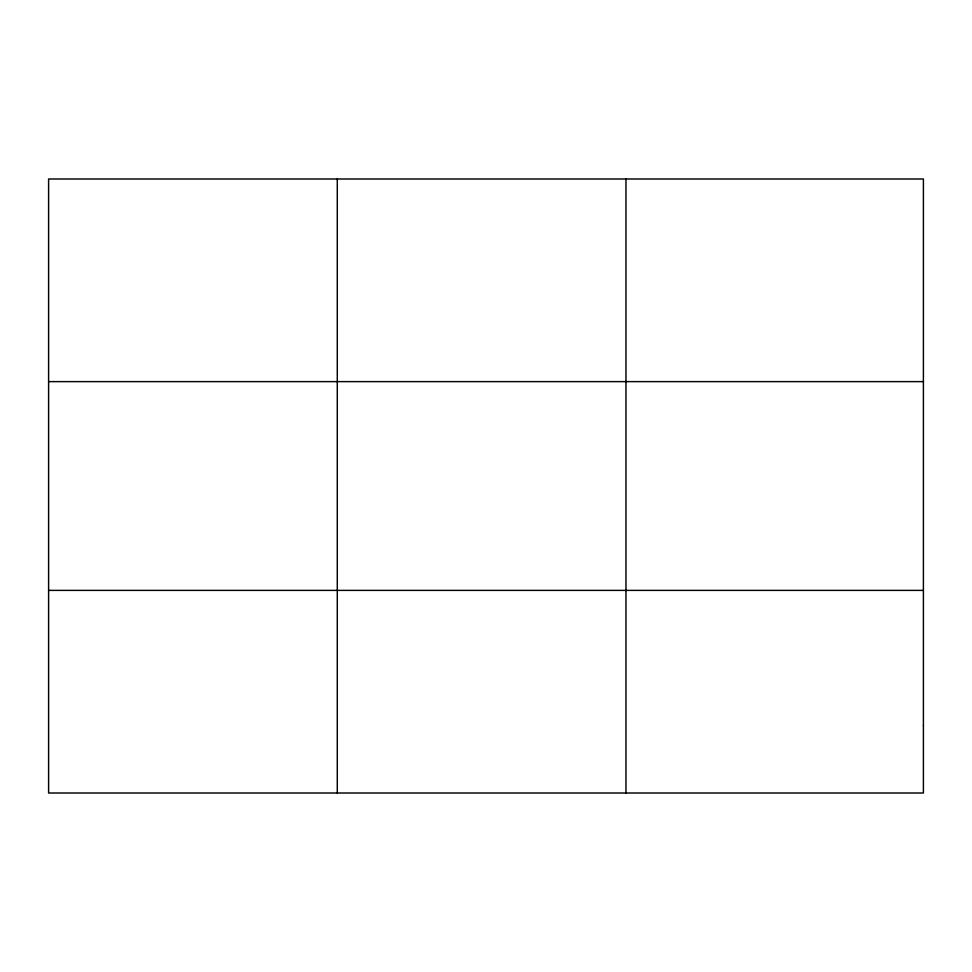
<?xml version="1.0" encoding="UTF-8"?>
<svg xmlns="http://www.w3.org/2000/svg" width="972" height="972" viewBox="0 0 972 972"><rect width="100%" height="100%" fill="white"/><g stroke="black" fill="none" stroke-linecap="round" stroke-linejoin="round"><path stroke-width="1.46" d="M337.284 178.994L337.284 793.006M625.968 178.994L625.968 793.006M48.6 381.619L923.4 381.619M48.6 590.381L923.4 590.381M923.4 725.464L923.4 793.006L48.6 793.006L48.6 178.994L923.4 178.994L923.4 725.464"/></g></svg>
